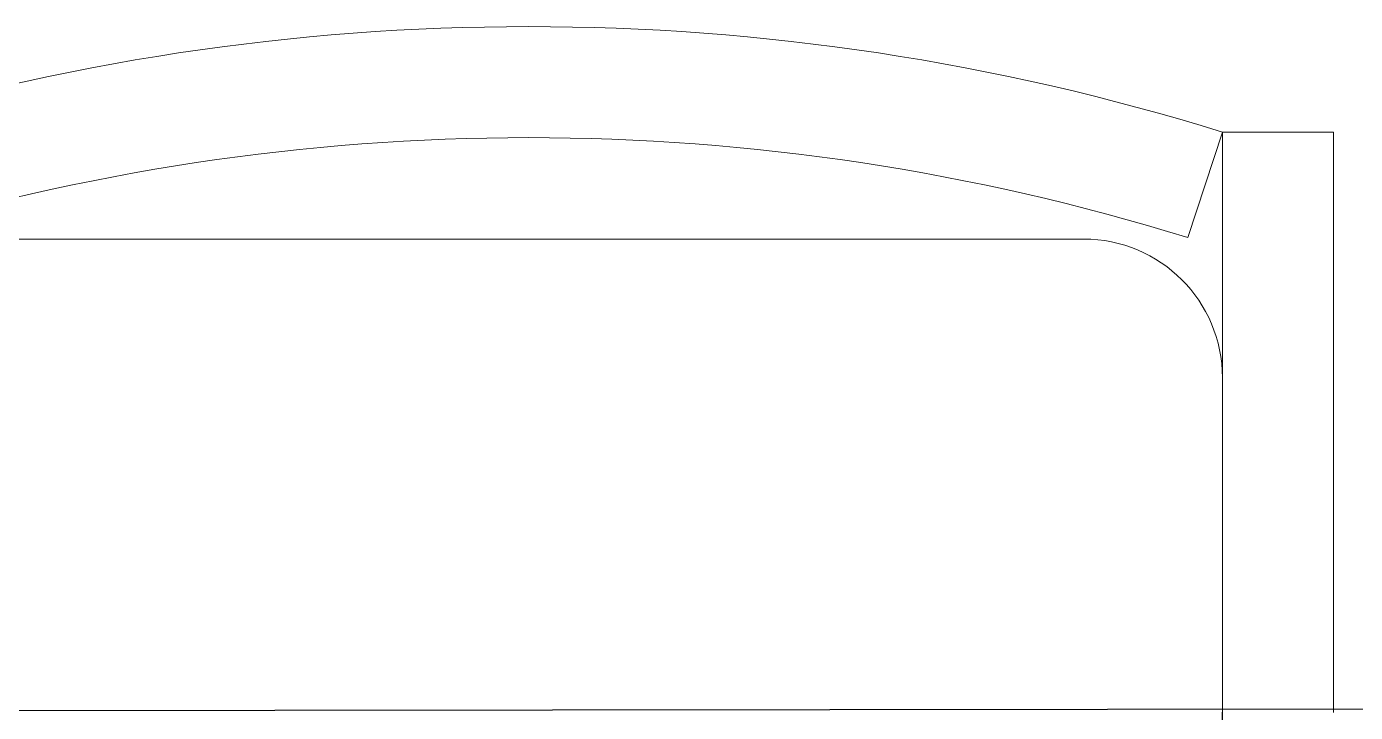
# Model space of a CAD drawing. Header units: millimetres. Extents: x 105 to 1807, y -268 to 915.
# Drawn here: x 988.7583 to 989.1777, y 437.0855 to 437.3019 of the extents above; entities that cross this region are included whole.
import ezdxf

# ---------------------------------------------------------------- set-up
doc = ezdxf.new("R2010")
doc.units = ezdxf.units.MM
doc.linetypes.add('DASHED2', pattern=[0.375, 0.25, -0.125])
doc.linetypes.add('LÍNEAS_OCULTAS2', pattern=[4.7625, 3.175, -1.5875])
doc.layers.add('MUEBLES', color=12, linetype='Continuous')
doc.layers.add('OCULTA', color=3, linetype='LÍNEAS_OCULTAS2')

# ---------------------------------------------------------------- blocks, each defined once
blk = doc.blocks.new('nueva mesa comedor')
at = {"layer": 'MUEBLES'}
blk.add_line((1165.58973, 522.4439), (1164.69586, 522.44296), dxfattribs=at)
at = {"layer": 'MUEBLES', "lineweight": 0, "ltscale": 0.06}
for p, q in [((1164.90989, 522.44416), (1164.90989, 522.27766)), ((1164.94174, 522.44412), (1164.94174, 522.27766)), ((1164.95168, 522.30793), (1164.94174, 522.27766)), ((1165.30014, 522.30833), (1164.98156, 522.30833)), ((1164.94174, 522.27766), (1164.90989, 522.27766))]:
    blk.add_line(p, q, dxfattribs=at)
for centre, radius, start, end in [((1164.98156, 522.34815), 0.03981, 180, 270), ((1165.14085, 522.91738), 0.63813, 252.75644, 287.24356), ((1165.14085, 522.91738), 0.66999, 252.71188, 287.28812)]:
    blk.add_arc(centre, radius, start, end, dxfattribs=at)
at = {"layer": 'OCULTA', "color": 4, "linetype": 'DASHED2', "ltscale": 0.4}
blk.add_line((1164.94174, 522.66673), (1164.94174, 522.44412), dxfattribs=at)

msp = doc.modelspace()

# ---------------------------------------------------------------- block references
at = {"layer": 'MUEBLES', "xscale": 1.100000000000023, "yscale": 1.100000000000023, "zscale": 1.100000000000023, "rotation": 180}
msp.add_blockref('nueva mesa comedor', (2270.57162, 1011.77405), dxfattribs=at)

doc.saveas('drawing.dxf')
